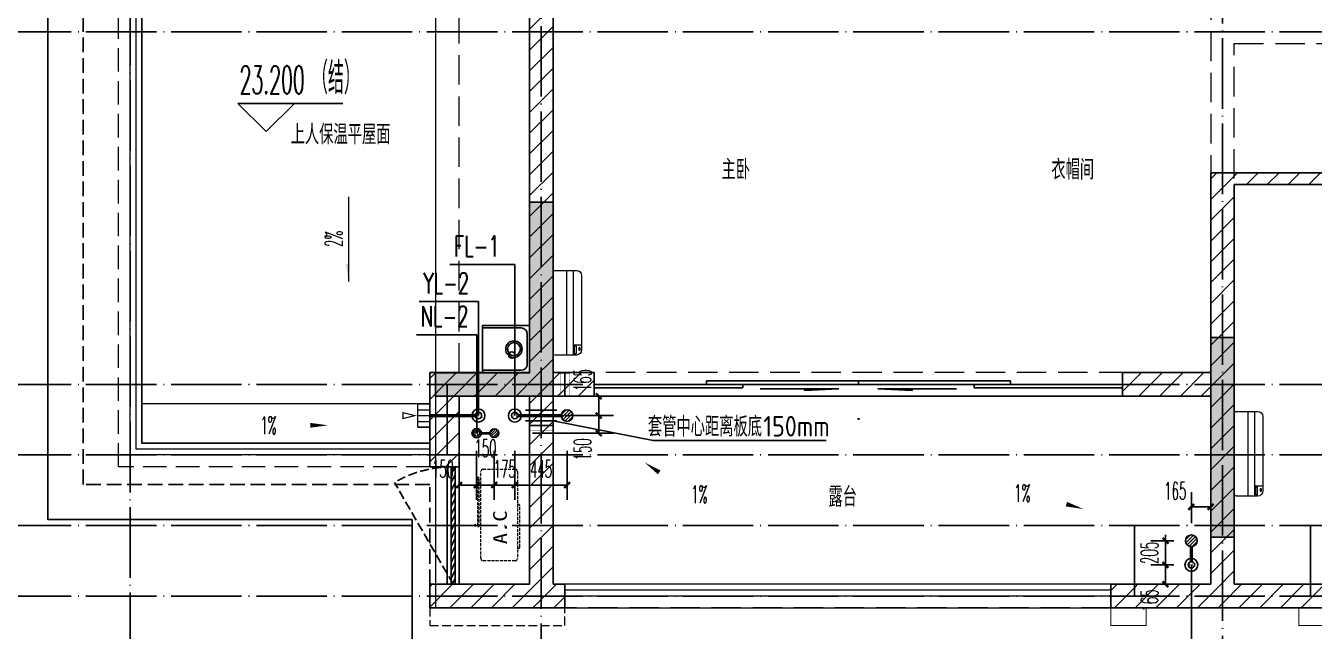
# Model space of a CAD drawing. Extents: x 27938 to 1507990, y 110129 to 923079.
# Drawn here: x 1195646 to 1206616, y 463757 to 468906 of the extents above; entities that cross this region are included whole.
import ezdxf

# ---------------------------------------------------------------- set-up
doc = ezdxf.new("R2010")
doc.units = 0
doc.header["$LTSCALE"] = 1000
doc.header["$MEASUREMENT"] = 0
for name, pattern in [('#P_--_20B1_001_t3$0$DASH', [0.35, 0.25, -0.1]), ('__DASH', [0.35, 0.25, -0.1]), ('DASH', [0.35, 0.25, -0.1]), ('DOTE', [2.42, 2, -0.2, 0.02, -0.2])]:
    doc.linetypes.add(name, pattern=pattern)
for name, color, linetype in [('----建筑底图', 8, 'Continuous'), ('COLU', 7, 'Continuous'), ('DIM_ELEV', 3, 'Continuous'), ('DIM_SYMB', 3, 'Continuous'), ('DIM_不分区给水', 3, 'Continuous'), ('DIM_凝结', 150, 'Continuous'), ('DIM_废水', 31, 'Continuous'), ('DIM_雨水', 4, 'Continuous'), ('DOTE', 1, 'Continuous'), ('EQUIP_地漏', 7, 'Continuous'), ('LVTRY', 6, 'Continuous'), ('PIPE-凝结', 150, 'N'), ('PIPE-废水', 31, 'TG_F'), ('PIPE-雨水', 4, 'TG_Y'), ('PUB_HATCH', 8, 'Continuous'), ('PUB_TEXT', 4, 'Continuous'), ('ROOF', 4, 'Continuous'), ('S-砼墙填充', 251, 'Continuous'), ('VALVE_不分区给水', 7, 'Continuous'), ('VPIPE-凝结', 150, 'N'), ('VPIPE-废水', 31, 'Continuous'), ('VPIPE-雨水', 4, 'Y'), ('WALL', 9, 'Continuous'), ('WINDOW', 4, 'Continuous'), ('WINDOW_TEXT', 7, 'Continuous'), ('机电标识类', 1, 'Continuous'), ('看线', 251, 'Continuous'), ('管', 193, 'Continuous')]:
    doc.layers.add(name, color=color, linetype=linetype)
doc.layers.add('S-L主梁线', color=4, linetype='DASH', plot=False)
for name, color, linetype, lineweight in [('平面-分水线', 214, 'Continuous', 15), ('平面-排水沟', 86, 'Continuous', 15), ('平面-栏杆', 135, 'Continuous', 15), ('平面-看线', 45, 'Continuous', 15), ('平面-空调室内机', 176, 'Continuous', 9), ('平面-空调预留孔', 173, 'Continuous', 15), ('空调', 76, 'Continuous', 13)]:
    doc.layers.add(name, color=color, linetype=linetype, lineweight=lineweight)
doc.styles.add('_TCH_DIM', font='SIMPLEX.shx', dxfattribs={"width": 0.7, "bigfont": 'GBCBIG.shx'})
doc.styles.add('_TCH_DIM_T3', font='SIMPLEX.shx', dxfattribs={"width": 0.494118, "bigfont": 'GBCBIG.shx'})
doc.styles.add('_TCH_WINDOW', font='SIMPLEX.shx', dxfattribs={"width": 0.7, "height": 3.5, "bigfont": 'GBCBIG.shx'})
doc.styles.add('_TWT_SERIAL', font='SIMPLEX', dxfattribs={"width": 0.8, "height": 3.5, "bigfont": 'HZTXT'})
doc.styles.get("Standard").update_dxf_attribs({"font": 'gbenor.shx', "bigfont": 'gbcbig.shx'})
doc.styles.add('TG_LINETYPE', font='SIMPLEX', dxfattribs={"width": 0.8, "height": 3, "bigfont": 'HZTXT'})
doc.styles.add('黑体', font='simhei.ttf')
doc.linetypes.add('N', pattern='A,3,-0.2,["N",Standard,S=0.25,R=0,X=-0.1,Y=-0.115],-0.2', length=3.4)
doc.linetypes.add('TG_F', pattern='A,2,-0.3,["F",TG_LINETYPE,S=0.1,R=0,X=-0.23,Y=-0.15],0', length=2.3)
doc.linetypes.add('TG_Y', pattern='A,2,-0.229,["Y",TG_LINETYPE,S=0.1,R=0,X=-0.229,Y=-0.15],0', length=2.229)
doc.linetypes.add('Y', pattern='A,3,-0.2,["Y",Standard,S=0.25,R=0,X=-0.1,Y=-0.115],-0.2', length=3.4)
doc.dimstyles.new('_TWT_ARCH&&50', dxfattribs={"dimtxt": 148.75, "dimasz": 50, "dimexe": 125, "dimexo": 150, "dimgap": 63.125, "dimtad": 1, "dimdec": 0, "dimzin": 0, "dimdsep": 46, "dimtxsty": '_TCH_DIM_T3', "dimblk": 'ARCHTICK', "dimcen": 0.09, "dimclrt": 7, "dimazin": 2, "dimtfac": 1, "dimtdec": 0, "dimtix": 1, "dimtmove": 2, "dimatfit": 3, "dimfxl": 100, "dimtolj": 1, "dimtzin": 0, "dimarcsym": 0})
pattern_1 = [(45, (0, 89.76), (-88.3884, 88.3884), [])]

# ---------------------------------------------------------------- blocks, each defined once
blk = doc.blocks.new('$lvtry$00000171')
at = {"color": 0}
for p, q in [((-74, 11), (-11, 74)), ((-70, -27), (27, 70)), ((-53, -53), (53, 53)), ((-27, -70), (70, 27)), ((11, -74), (74, -11))]:
    blk.add_line(p, q, dxfattribs=at)
blk.add_circle((0, 0), 75, dxfattribs=at)
blk.add_point((0, 0), dxfattribs=at)
blk = doc.blocks.new('$TwtSys$00000141')
at = {"color": 1}
for p, q in [((-47, 4), (-5, 46)), ((-47, 4), (-5, 46)), ((-44, -18), (18, 44)), ((-44, -18), (18, 44)), ((-33, -33), (33, 33)), ((-33, -33), (33, 33)), ((-16, -44), (44, 16)), ((-16, -44), (44, 16)), ((6, -46), (46, -6)), ((6, -46), (46, -6))]:
    blk.add_line(p, q, dxfattribs=at)
blk.add_circle((0, 0), 47, dxfattribs=at)
blk.add_circle((0, 0), 47, dxfattribs=at)
blk = doc.blocks.new('A$C001338C2')
for p, q in [((845, 304), (55, 304)), ((109, 215), (109, 304)), ((0, 249), (0, 22)), ((900, 22), (900, 249)), ((22, 0), (878, 0))]:
    blk.add_line(p, q)
at = {"lineweight": 5}
for p, q in [((900, 215), (0, 215)), ((900, 143), (0, 143))]:
    blk.add_line(p, q, dxfattribs=at)
for points in [[(73, 275), (57, 275, -0.414214), (51, 281), (51, 283, -0.414214), (57, 289), (73, 289, -0.414214), (79, 283), (79, 281, -0.414214)], [(89, 226), (22, 226, -0.414214), (17, 232), (17, 243, -0.414214), (22, 249), (89, 249, -0.414214), (95, 243), (95, 232, -0.414214)]]:
    blk.add_lwpolyline(points, format="xyb", close=True)
for centre, radius, start, end in [((55, 249), 55, 90, 180), ((845, 249), 55, 360, 90), ((22, 22), 22, 180, 270), ((878, 22), 22, 270, 360)]:
    blk.add_arc(centre, radius, start, end)
blk = doc.blocks.new('gsergvr')
at = {"layer": '平面-空调预留孔', "linetype": 'DASH', "ltscale": 0.1}
for p, q in [((34075, 17176), (34075, 17166)), ((34085, 17156), (34438, 17156)), ((34448, 17166), (34448, 17176))]:
    blk.add_line(p, q, dxfattribs=at)
blk.add_lwpolyline([(34729, 17176), (33989, 17176, -0.414214), (33969, 17196), (33969, 17466, -0.414214), (33989, 17486), (34729, 17486, -0.414214), (34749, 17466), (34749, 17196, -0.414214)], format="xyb", close=True, dxfattribs=at)
blk.add_lwpolyline([(34679, 17515), (34260, 17515), (34260, 17500), (34679, 17500)], close=True, dxfattribs=at)
for centre, start, end in [((34085, 17166), 180, 270), ((34438, 17166), 270, 0)]:
    blk.add_arc(centre, 10, start, end, dxfattribs=at)
at = {"layer": '平面-空调预留孔', "color": 251, "linetype": 'DASH', "ltscale": 0.1, "true_color": 0x636466, "style": '黑体', "width": 1.2}
blk.add_text('A.C', height=117, dxfattribs=at).set_placement((34111, 17265))
blk = doc.blocks.new('rtyryrtyeeretee')
at = {"layer": '平面-空调预留孔'}
blk.add_blockref('gsergvr', (635673, 326706), dxfattribs=at)
blk = doc.blocks.new('dongkong')
blk.add_wipeout([(-603756, 210771), (-603756, 210571), (-603836, 210571), (-603836, 210771)])
at = {"layer": '机电标识类', "color": 250, "linetype": 'DASH', "ltscale": 400}
for p, q in [((-603796, 210771), (-603796, 210571)), ((-603896, 210671), (-603696, 210671))]:
    blk.add_line(p, q, dxfattribs=at)
at = {"layer": '空调', "color": 6, "linetype": 'DASH', "const_width": 2}
blk.add_lwpolyline([(-603756, 210771), (-603756, 210571), (-603836, 210571), (-603836, 210771)], close=True, dxfattribs=at)
blk = doc.blocks.new('DFSFSF')
at = {"layer": '平面-分水线'}
for p, q in [((697142, 775568), (697142, 775668)), ((697342, 775668), (697143, 775668)), ((697193, 775568), (697193, 775668)), ((697243, 775568), (697243, 775668)), ((697292, 775568), (697292, 775668)), ((697342, 775668), (697342, 775568)), ((697342, 775568), (697342, 775668)), ((697342, 775568), (697143, 775568))]:
    blk.add_line(p, q, dxfattribs=at)
blk = doc.blocks.new('DFGDGDGD')
at = {"layer": '平面-分水线', "const_width": 10}
blk.add_lwpolyline([(697268, 775441), (697243, 775541), (697218, 775441)], close=True, dxfattribs=at)
blk.add_blockref('DFSFSF', (0, 0))
blk = doc.blocks.new('GDGDGRD')
at = {"layer": 'S-砼墙填充'}
h = blk.add_hatch(color=256, dxfattribs=at)
h.dxf.hatch_style = 1
h.paths.add_polyline_path([(423217, 288315), (423217, 288515), (424017, 288515), (424017, 289965), (424217, 289965), (424217, 288315)])
h = blk.add_hatch(color=256, dxfattribs=at)
h.dxf.hatch_style = 1
h.paths.add_polyline_path([(429817, 288315), (429817, 288565), (429817, 288765), (429817, 288515), (429817, 288815), (430017, 288815), (430017, 287115), (429817, 287115)])
at = {"layer": 'COLU', "color": 6}
for points in [[(423217, 288315), (423217, 288515), (424017, 288515), (424017, 289965), (424217, 289965), (424217, 288315)], [(429817, 288315), (429817, 288565), (429817, 288765), (429817, 288515), (429817, 288815), (430017, 288815), (430017, 287115), (429817, 287115), (429817, 288315)]]:
    blk.add_lwpolyline(points, close=True, dxfattribs=at)
blk = doc.blocks.new('A$C3EB2330C')
at = {"layer": '管'}
for p, q in [((0, 380), (330, 380)), ((380, 330), (380, 70)), ((330, 20), (0, 20))]:
    blk.add_line(p, q, dxfattribs=at)
blk.add_lwpolyline([(400, 400), (400, 0), (0, 0), (0, 400)], close=True, dxfattribs=at)
for centre, start, end in [((330, 330), 0, 90), ((330, 70), 270, 360)]:
    blk.add_arc(centre, 50, start, end, dxfattribs=at)
blk.add_ellipse((267, 200), major_axis=(-49.5, -49.5), ratio=1, start_param=-0.785398, end_param=5.497787, dxfattribs=at)
blk = doc.blocks.new('A$C2AC150FC')
at = {"layer": 'PUB_HATCH'}
h = blk.add_hatch(dxfattribs=at)
h.set_pattern_fill('普通砖', color=256, scale=50, style=0)
h.set_pattern_definition(pattern_1)
h.paths.add_polyline_path([(9266.7, -10750), (9400, -10750), (9400, -9050), (9200, -8950), (9200, -10650)])
h = blk.add_hatch(dxfattribs=at)
h.set_pattern_fill('普通砖', color=256, scale=50, style=0)
h.set_pattern_definition(pattern_1)
h.paths.add_polyline_path([(11216.6, -8983.3), (11150, -8950), (9200, -8950), (9400, -9050), (11250, -9050)])
h = blk.add_hatch(dxfattribs=at)
h.set_pattern_fill('普通砖', color=256, scale=50, style=0)
h.set_pattern_definition(pattern_1)
h.paths.add_polyline_path([(3500, -10750), (3400, -10650), (2550, -10650), (2800, -10850), (3400, -10850)])
h = blk.add_hatch(dxfattribs=at)
h.set_pattern_fill('普通砖', color=256, scale=50, style=0)
h.set_pattern_definition(pattern_1)
h.paths.add_polyline_path([(2800, -11450), (2800, -10850), (2550, -10650), (2550, -11450)])
h = blk.add_hatch(dxfattribs=at)
h.set_pattern_fill('普通砖', color=256, scale=50, style=0)
h.set_pattern_definition(pattern_1)
h.paths.add_polyline_path([(9200, -10650), (8450, -10650), (8450, -10850), (9200, -10850), (9266.7, -10750)])
h = blk.add_hatch(dxfattribs=at)
h.set_pattern_fill('普通砖', color=256, scale=50, style=0)
h.set_pattern_definition(pattern_1)
h.paths.add_polyline_path([(9300, -12516.7), (9400, -12450), (9400, -10750), (9266.7, -10750), (9200, -10850), (9200, -12450)])
h = blk.add_hatch(dxfattribs=at)
h.set_pattern_fill('普通砖', color=256, scale=50, style=0)
h.set_pattern_definition(pattern_1)
h.paths.add_polyline_path([(3500, -12516.7), (3400, -12450), (2550, -12450), (2550, -12650), (3500, -12650)])
h = blk.add_hatch(dxfattribs=at)
h.set_pattern_fill('普通砖', color=256, scale=50, style=0)
h.set_pattern_definition(pattern_1)
h.paths.add_polyline_path([(3700, -12450), (3600, -12450), (3500, -12516.7), (3500, -12650), (3700, -12650)])
h = blk.add_hatch(dxfattribs=at)
h.set_pattern_fill('普通砖', color=256, scale=50, style=0)
h.set_pattern_definition(pattern_1)
h.paths.add_polyline_path([(8550, -12516.7), (8550, -12450), (8350, -12450), (8350, -12650), (8550, -12650)])
h = blk.add_hatch(dxfattribs=at)
h.set_pattern_fill('普通砖', color=256, scale=50, style=0)
h.set_pattern_definition(pattern_1)
h.paths.add_polyline_path([(8550, -12583.3), (8550, -12650), (9300, -12650), (9300, -12516.7), (9200, -12450), (8550, -12450)])
h = blk.add_hatch(dxfattribs=at)
h.set_pattern_fill('普通砖', color=256, scale=50, style=0)
h.set_pattern_definition(pattern_1)
h.paths.add_polyline_path([(9300, -12650), (10250, -12650), (10250, -12450), (9400, -12450), (9300, -12516.7)])
at = {"layer": '平面-排水沟'}
blk.add_hatch(color=8, dxfattribs=at).paths.add_polyline_path([(1858, -9875.2), (1858, -9725.2), (1838, -9725.2)])
at = {"color": 8, "const_width": 8}
for points in [[(8350, -12650), (8350, -12800), (8650, -12800), (8650, -12650)], [(9950, -12650), (9950, -12800), (10250, -12800), (10250, -12650)]]:
    blk.add_lwpolyline(points, dxfattribs=at)
at = {"layer": 'DIM_ELEV', "color": 8}
for p, q in [((1157.9, -8599.5), (917.9, -8359.5)), ((917.9, -8359.5), (1810.2, -8359.5)), ((1157.9, -8599.5), (1397.9, -8359.5))]:
    blk.add_line(p, q, dxfattribs=at)
at = {"layer": 'DOTE', "color": 169, "linetype": 'DOTE', "ltscale": 0.3}
for p, q in [((0, 2000), (0, -14550)), ((9300.2, -3450), (9300, -14550)), ((3500, -6250), (3500, -14550)), ((25632.7, -7750), (-2000, -7750)), ((25632.7, -10750), (-2000, -10750)), ((2700, -10750), (2700, -11350)), ((25632.7, -11350), (-2000, -11350)), ((25632.7, -11950), (-2000, -11950)), ((8550, -11950), (8550, -12550)), ((10050, -11950), (10050, -12550)), ((25632.7, -12550), (-2000, -12550))]:
    blk.add_line(p, q, dxfattribs=at)
at = {"layer": 'ROOF', "color": 8, "ltscale": 0.8}
blk.add_lwpolyline([(2550, -11250), (100, -11250), (100, -3550), (1900, -3550), (1900, -2550), (8100, -2550)], dxfattribs=at)
at = {"layer": 'VPIPE-凝结', "color": 8}
blk.add_line((2550, -11015), (2910, -11015), dxfattribs=at)
at = {"layer": 'VPIPE-凝结', "color": 8, "ltscale": 0.1}
blk.add_line((3330, -11015), (3670, -11015), dxfattribs=at)
for points in [[(3062.4, -11165), (2990, -11165)], [(9035, -12230), (9035, -12130)]]:
    blk.add_lwpolyline(points, dxfattribs=at)
at = {"layer": 'VPIPE-凝结', "color": 8}
blk.add_circle((2950, -11165), 40, dxfattribs=at)
at = {"layer": 'VPIPE-废水', "color": 8}
for centre in [(3275, -11015), (9035, -12285)]:
    blk.add_circle(centre, 55, dxfattribs=at)
at = {"layer": 'VPIPE-雨水', "color": 8}
for centre in [(3267.5, -10450), (2965, -11015)]:
    blk.add_circle(centre, 55, dxfattribs=at)
at = {"layer": 'WALL', "color": 8}
for p, q in [((3400, -10650), (3400, -6150)), ((9200, -10650), (9200, -8950)), ((11150, -8950), (9200, -8950)), ((9400, -10750), (9400, -9050)), ((11250, -9050), (9400, -9050)), ((3400, -10650), (2550, -10650)), ((2550, -11450), (2550, -10650)), ((3950, -10850), (3950, -10650)), ((9200, -10650), (8450, -10650)), ((8450, -10650), (8450, -10850)), ((9400, -12450), (9400, -10750)), ((3400, -10850), (2800, -10850)), ((2800, -11450), (2800, -10850)), ((8450, -10850), (9200, -10850)), ((9200, -12450), (9200, -10850)), ((2550, -11450), (2800, -11450)), ((3400, -12450), (2550, -12450)), ((2550, -12650), (2550, -12450)), ((3700, -12450), (3600, -12450)), ((3700, -12650), (3700, -12450)), ((8550, -12450), (8350, -12450)), ((8350, -12650), (8350, -12450)), ((8550, -12450), (9200, -12450)), ((10250, -12450), (9400, -12450)), ((3500, -12650), (2550, -12650)), ((3700, -12650), (3500, -12650)), ((8550, -12650), (8350, -12650)), ((8550, -12650), (9300, -12650)), ((9300, -12650), (10250, -12650))]:
    blk.add_line(p, q, dxfattribs=at)
at = {"layer": 'WINDOW', "color": 8}
for p, q in [((3950, -10750), (3950, -10788.9)), ((3950, -10778), (3950, -10750)), ((3950, -10750), (5215.6, -10750)), ((4906.3, -10750), (4906.3, -10719.2)), ((4906.3, -10719.2), (6200, -10719.2)), ((6200, -10750), (4906.3, -10750)), ((5215.6, -10750), (5215.6, -10778)), ((6200, -10719.2), (6200, -10750)), ((7493.8, -10719.2), (6200, -10719.2)), ((6200, -10750), (7493.8, -10750)), ((7184.4, -10750), (7184.4, -10778)), ((8450, -10750), (7184.4, -10750)), ((7493.8, -10750), (7493.8, -10719.2)), ((8450, -10778), (8450, -10750)), ((5215.6, -10778), (3950, -10778)), ((8450, -10850), (3950, -10850)), ((5364.5, -10787.2), (6033.4, -10787.2)), ((6033.4, -10787.2), (5741.7, -10801.7)), ((5741.7, -10801.7), (5741.7, -10787.2)), ((7035.5, -10787.2), (6366.6, -10787.2)), ((6366.6, -10787.2), (6658.4, -10801.7)), ((6658.4, -10801.7), (6658.4, -10787.2)), ((7184.4, -10778), (8450, -10778)), ((2800, -11450), (2700, -11450)), ((2700, -11450), (2700, -12450)), ((2733.3, -12450), (2733.3, -11450)), ((2766.7, -11450), (2733.3, -11514.1)), ((2766.7, -11518), (2733.3, -11582.1)), ((2766.7, -12450), (2766.7, -11450)), ((2800, -11450), (2800, -12450)), ((2766.7, -11586), (2733.3, -11650.1)), ((2766.7, -11654), (2733.3, -11718.1)), ((2766.7, -11722), (2733.3, -11786.1)), ((2766.7, -11790), (2733.3, -11854.1)), ((2766.7, -11857.9), (2733.3, -11922)), ((2766.7, -11925.9), (2733.3, -11990)), ((2766.7, -11993.9), (2733.3, -12058)), ((2766.7, -12061.9), (2733.3, -12126)), ((2766.7, -12129.9), (2733.3, -12194)), ((2766.7, -12197.9), (2733.3, -12262)), ((2766.7, -12265.9), (2733.3, -12330)), ((2766.7, -12333.9), (2733.3, -12398)), ((2700, -12450), (2800, -12450)), ((2766.7, -12401.9), (2741.6, -12450))]:
    blk.add_line(p, q, dxfattribs=at)
at = {"layer": 'WINDOW', "color": 8, "linetype": 'DASH', "ltscale": 0.3}
blk.add_lwpolyline([(2750, -12450), (2250, -11584, -0.1316525), (2750, -11450)], format="xyb", dxfattribs=at)
at = {"layer": '平面-排水沟', "color": 8}
for points in [[(1858, -9155.2), (1858, -9875.2)], [(2550, -10914.4), (100, -10914.4)]]:
    blk.add_lwpolyline(points, dxfattribs=at)
for points in [[(1277, -11097.9, 0, 0, 0), (1684.8, -11097.9, 0, 40, 0), (1534.8, -11097.9, 0, 0, 0)], [(4735.3, -11657.1, 0, 0, 0), (4380.2, -11413.3, 0, 40, 0), (4503.8, -11498.2, 0, 0, 0)], [(7693.7, -11689.1, 0, 0, 0), (8115.1, -11809.9, 0, 40, 0), (7970.9, -11768.5, 0, 0, 0)]]:
    blk.add_lwpolyline(points, format="xyseb", dxfattribs=at)
at = {"layer": '平面-栏杆', "color": 8}
for points in [[(8350, -12500), (3700, -12500)], [(8350, -12550), (3700, -12550)]]:
    blk.add_lwpolyline(points, dxfattribs=at)
at = {"layer": '平面-看线', "color": 8, "linetype": 'DASH', "ltscale": 0.8}
blk.add_lwpolyline([(2550, -11450), (-100, -11450), (-100, -3350), (1700, -3350), (1700, -2350), (8100, -2350)], dxfattribs=at)
at = {"layer": '平面-看线', "color": 8}
blk.add_lwpolyline([(8350, -12450), (3700, -12450)], dxfattribs=at)
at = {"layer": '平面-看线', "color": 8, "linetype": 'DASH', "ltscale": 0.3}
blk.add_lwpolyline([(2550, -12650), (2550, -12800), (3700, -12800), (3700, -12650)], dxfattribs=at)
at = {"layer": '平面-看线', "color": 8, "linetype": 'DASH'}
blk.add_lwpolyline([(8350, -12650), (3700, -12650)], dxfattribs=at)
at = {"layer": '看线', "color": 8}
blk.add_lwpolyline([(2400, -11900), (2400, -13100), (22750, -13100), (22750, -11600), (25000, -11600)], dxfattribs=at)
at = {"color": 8}
for name, p, rotation in [('DFGDGDGD', (-773117.6, 686227.5), 270), ('rtyryrtyeeretee', (347178.5, -681892.9), 90)]:
    blk.add_blockref(name, p, dxfattribs=dict(at, rotation=rotation))
at = {"layer": 'EQUIP_地漏', "color": 8, "xscale": 0.8, "yscale": 0.8, "zscale": 0.8}
blk.add_blockref('$TwtSys$00000141', (3100, -11165), dxfattribs=at)
at = {"layer": 'LVTRY', "color": 8, "xscale": -0.6666666667107825, "yscale": 0.6666666667107825, "rotation": 90.00000000602213}
for p in [(3720, -11015), (9035, -12080)]:
    blk.add_blockref('$lvtry$00000171', p, dxfattribs=at)
at = {"layer": '平面-空调预留孔', "color": 8, "xscale": -0.8000000000465659, "yscale": 0.8000000000465659, "zscale": 0.800000000046565, "rotation": 269.9999997665698}
for p in [(3600, -10500), (9400.2, -11700)]:
    blk.add_blockref('A$C001338C2', p, dxfattribs=at)
at = {"layer": '管', "color": 8, "xscale": -1, "rotation": 180}
blk.add_blockref('A$C3EB2330C', (3000, -10250), dxfattribs=at)
at = {"layer": 'DIM_ELEV', "color": 8, "style": '_TCH_DIM'}
for s, height, width, p in [('（结）', 270.07, 0.7, (1547.6, -8279.5)), ('23.200', 238, 0.494118, (931.6, -8279.5))]:
    blk.add_text(s, height=height, dxfattribs=dict(at, width=width)).set_placement(p)
at = {"layer": 'PUB_TEXT', "color": 8}
for s, height, p in [('上人保温平屋面', 168.79, (1365.9, -8708.9)), ('主卧', 168.79, (5034.5, -9007.5)), ('衣帽间', 168.79, (7842.5, -9007.5)), ('YL', 35, (2946, -11032.5)), ('FL', 35, (3254.6, -11028.3)), ('NL', 35, (2932.5, -11182.5)), ('露台', 168.79, (5945, -11790.7)), ('FL', 35, (9014.6, -12298.3))]:
    blk.add_text(s, height=height, dxfattribs=at).set_placement(p)
at = {"layer": 'WINDOW_TEXT', "color": 8, "style": '_TCH_WINDOW', "width": 0.494118}
for s, rotation, p in [('TLM4523', 360, (6193.4, -11044.6)), ('BYC1022b', 90, (2938.6, -11957.5))]:
    blk.add_text(s, height=4.25, rotation=rotation, dxfattribs=at).set_placement(p)
at = {"layer": '平面-排水沟', "color": 7, "style": '_TCH_DIM', "width": 0.494118}
blk.add_text('2%', height=148.75, rotation=90.0006, dxfattribs=at).set_placement((1807.9, -9581.7))
for p in [(1108, -11172.2), (4776.5, -11759.8), (7526.6, -11749.7)]:
    blk.add_text('1%', height=148.75, dxfattribs=at).set_placement(p)
at = {"layer": '平面-空调室内机', "color": 8, "ltscale": 0.3}
for p, rotation in [((-600096, 199920.8), 180), ((214170.7, 592696), 90)]:
    blk.add_blockref('dongkong', p, dxfattribs=dict(at, rotation=rotation))
at = {"layer": 'PUB_HATCH'}
h = blk.add_hatch(dxfattribs=at)
h.set_pattern_fill('普通砖', color=256, scale=50, style=0)
h.set_pattern_definition(pattern_1)
h.paths.add_polyline_path([(3500, -10750), (3600, -10650), (3600, -6350), (3400, -6150), (3400, -10650)])
h = blk.add_hatch(dxfattribs=at)
h.set_pattern_fill('普通砖', color=256, scale=50, style=0)
h.set_pattern_definition(pattern_1)
h.paths.add_polyline_path([(3500, -12516.7), (3600, -12450), (3600, -10850), (3500, -10750), (3400, -10850), (3400, -12450)])
h = blk.add_hatch(dxfattribs=at)
h.set_pattern_fill('普通砖', color=256, scale=50, style=0)
h.set_pattern_definition(pattern_1)
h.paths.add_polyline_path([(3600, -10850), (3950, -10850), (3950, -10650), (3600, -10650), (3500, -10750)])
at = {"layer": 'ROOF', "color": 8, "ltscale": 0.8}
blk.add_lwpolyline([(2400, -11900), (-700, -11900), (-700, -2900), (1250, -2900), (1250, -1900), (8100, -1900)], dxfattribs=at)
at = {"layer": 'WALL', "color": 8}
for p, q in [((3600, -10650), (3600, -6350)), ((3950, -10650), (3600, -10650)), ((3400, -12450), (3400, -10850)), ((3600, -10850), (3950, -10850)), ((3600, -12450), (3600, -10850))]:
    blk.add_line(p, q, dxfattribs=at)
at = {"layer": '平面-栏杆', "color": 8}
for points in [[(2550, -11350), (0, -11350), (0, -3450), (1800, -3450), (1800, -2450), (8100, -2450)], [(2550, -11300), (50, -11300), (50, -3500), (1850, -3500), (1850, -2500), (8100, -2500)]]:
    blk.add_lwpolyline(points, dxfattribs=at)
at = {"layer": '看线', "color": 8, "linetype": '#P_--_20B1_001_t3$0$DASH', "ltscale": 0.5}
blk.add_lwpolyline([(2550, -12450), (2550, -11600), (-400, -11600), (-400, -3200), (1550, -3200), (1550, -2200), (8100, -2200)], dxfattribs=at)
at = {"color": 8}
blk.add_blockref('GDGDGRD', (-420616.6, -299165.4), dxfattribs=at)
blk = doc.blocks.new('A$C19FE5086')
at = {"layer": 'S-L主梁线', "color": 225, "linetype": 'ByBlock', "lineweight": 18}
for p, q in [((0, 0), (0, -4500)), ((0, -4700), (0, -6500)), ((0, -6500), (900, -6500)), ((900, -6500), (6700, -6500)), ((6700, -6500), (9900, -6500))]:
    blk.add_line(p, q, dxfattribs=at)
at = {"layer": 'S-L主梁线', "color": 225, "linetype": '__DASH', "lineweight": 18}
for p, q in [((200, -4500), (200, -200)), ((6600, -200), (6600, -1600)), ((800, -850), (800, -3050)), ((1000, -3050), (1000, -850)), ((6600, -1600), (6600, -4250)), ((6800, -4250), (6800, -1700)), ((6800, -1700), (8550, -1700)), ((6600, -4500), (1000, -4500)), ((200, -6300), (200, -4700)), ((800, -4700), (800, -6300)), ((1000, -6300), (1000, -4700)), ((1000, -4700), (6600, -4700)), ((6600, -5900), (6600, -6300)), ((6800, -6300), (6800, -5900)), ((800, -6300), (200, -6300)), ((6600, -6300), (1000, -6300)), ((9800, -6300), (6800, -6300))]:
    blk.add_line(p, q, dxfattribs=at)
blk = doc.blocks.new('$VALVE$00000533')
at = {"ltscale": 0.5, "const_width": 25}
for points in [[(-225, 75), (225, 75)], [(-225, -75), (225, -75)]]:
    blk.add_lwpolyline(points, dxfattribs=at)
blk = doc.blocks.new('_ArchTick')
at = {"color": 0, "linetype": 'ByBlock', "const_width": 0.4}
blk.add_lwpolyline([(-0.5, -0.5), (0.5, 0.5)], dxfattribs=at)
blk = doc.blocks.new('*D303')
at = {"layer": 'Defpoints', "color": 0}
for p in [(1199810, 465591), (1200525, 465591), (1199810, 465441)]:
    blk.add_point(p, dxfattribs=at)
at = {"layer": 'DIM_SYMB', "color": 0, "lineweight": -2}
for p, q in [((1199960, 465591), (1200650, 465591)), ((1200525, 465441), (1200525, 465591)), ((1199960, 465441), (1200650, 465441))]:
    blk.add_line(p, q, dxfattribs=at)
at = {"layer": 'DIM_SYMB', "color": 0, "lineweight": -2, "xscale": 50, "yscale": 50, "zscale": 50}
for p, rotation in [((1200525, 465591), 90), ((1200525, 465441), 270)]:
    blk.add_blockref('_ArchTick', p, dxfattribs=dict(at, rotation=rotation))
at = {"layer": 'DIM_SYMB', "color": 7, "insert": (1200387, 465303), "char_height": 148.8, "attachment_point": 5, "rotation": 90, "style": '_TCH_DIM_T3'}
blk.add_mtext('\\A1;150', dxfattribs=at)
blk = doc.blocks.new('*D304')
at = {"layer": 'Defpoints', "color": 0}
for p in [(1199810, 465756), (1200525, 465756), (1199810, 465591)]:
    blk.add_point(p, dxfattribs=at)
at = {"layer": 'DIM_SYMB', "color": 0, "lineweight": -2}
for p, q in [((1199960, 465756), (1200650, 465756)), ((1200525, 465591), (1200525, 465756)), ((1199960, 465591), (1200650, 465591))]:
    blk.add_line(p, q, dxfattribs=at)
at = {"layer": 'DIM_SYMB', "color": 0, "lineweight": -2, "xscale": 50, "yscale": 50, "zscale": 50}
for p, rotation in [((1200525, 465756), 90), ((1200525, 465591), 270)]:
    blk.add_blockref('_ArchTick', p, dxfattribs=dict(at, rotation=rotation))
at = {"layer": 'DIM_SYMB', "color": 7, "insert": (1200387, 465893), "char_height": 148.8, "attachment_point": 5, "rotation": 90, "style": '_TCH_DIM_T3'}
blk.add_mtext('\\A1;165', dxfattribs=at)
blk = doc.blocks.new('*D305')
at = {"layer": 'Defpoints', "color": 0}
for p in [(1199810, 465441), (1200255, 465441), (1200255, 465000)]:
    blk.add_point(p, dxfattribs=at)
at = {"layer": 'DIM_SYMB', "color": 0, "lineweight": -2}
for p, q in [((1199810, 465291), (1199810, 464875)), ((1200255, 465291), (1200255, 464875)), ((1199810, 465000), (1200255, 465000))]:
    blk.add_line(p, q, dxfattribs=at)
at = {"layer": 'DIM_SYMB', "color": 0, "lineweight": -2, "xscale": 50, "yscale": 50, "zscale": 50, "rotation": 180}
blk.add_blockref('_ArchTick', (1199810, 465000), dxfattribs=at)
at = {"layer": 'DIM_SYMB', "color": 0, "lineweight": -2, "xscale": 50, "yscale": 50, "zscale": 50}
blk.add_blockref('_ArchTick', (1200255, 465000), dxfattribs=at)
at = {"layer": 'DIM_SYMB', "color": 7, "insert": (1200033, 465137), "char_height": 148.8, "attachment_point": 5, "style": '_TCH_DIM_T3'}
blk.add_mtext('\\A1;445', dxfattribs=at)
blk = doc.blocks.new('*D306')
at = {"layer": 'Defpoints', "color": 0}
for p in [(1199635, 465441), (1199810, 465441), (1199810, 465000)]:
    blk.add_point(p, dxfattribs=at)
at = {"layer": 'DIM_SYMB', "color": 0, "lineweight": -2}
for p, q in [((1199635, 465291), (1199635, 464875)), ((1199810, 465291), (1199810, 464875)), ((1199635, 465000), (1199585, 465000)), ((1199635, 465000), (1199810, 465000)), ((1199810, 465000), (1199860, 465000))]:
    blk.add_line(p, q, dxfattribs=at)
at = {"layer": 'DIM_SYMB', "color": 0, "lineweight": -2, "xscale": 50, "yscale": 50, "zscale": 50}
blk.add_blockref('_ArchTick', (1199635, 465000), dxfattribs=at)
at = {"layer": 'DIM_SYMB', "color": 0, "lineweight": -2, "xscale": 50, "yscale": 50, "zscale": 50, "rotation": 180}
blk.add_blockref('_ArchTick', (1199810, 465000), dxfattribs=at)
at = {"layer": 'DIM_SYMB', "color": 7, "insert": (1199723, 465137), "char_height": 148.8, "attachment_point": 5, "style": '_TCH_DIM_T3'}
blk.add_mtext('\\A1;175', dxfattribs=at)
blk = doc.blocks.new('*D307')
at = {"layer": 'Defpoints', "color": 0}
for p in [(1199485, 465441), (1199635, 465441), (1199635, 465000)]:
    blk.add_point(p, dxfattribs=at)
at = {"layer": 'DIM_SYMB', "color": 0, "lineweight": -2}
for p, q in [((1199485, 465291), (1199485, 464875)), ((1199635, 465291), (1199635, 464875)), ((1199485, 465000), (1199635, 465000))]:
    blk.add_line(p, q, dxfattribs=at)
at = {"layer": 'DIM_SYMB', "color": 0, "lineweight": -2, "xscale": 50, "yscale": 50, "zscale": 50, "rotation": 180}
blk.add_blockref('_ArchTick', (1199485, 465000), dxfattribs=at)
at = {"layer": 'DIM_SYMB', "color": 0, "lineweight": -2, "xscale": 50, "yscale": 50, "zscale": 50}
blk.add_blockref('_ArchTick', (1199635, 465000), dxfattribs=at)
at = {"layer": 'DIM_SYMB', "color": 7, "insert": (1199560, 465312), "char_height": 148.8, "attachment_point": 5, "style": '_TCH_DIM_T3'}
blk.add_mtext('\\A1;150', dxfattribs=at)
blk = doc.blocks.new('*D308')
at = {"layer": 'Defpoints', "color": 0}
for p in [(1199335, 465441), (1199485, 465441), (1199485, 465000)]:
    blk.add_point(p, dxfattribs=at)
at = {"layer": 'DIM_SYMB', "color": 0, "lineweight": -2}
for p, q in [((1199335, 465291), (1199335, 464875)), ((1199485, 465291), (1199485, 464875)), ((1199335, 465000), (1199485, 465000))]:
    blk.add_line(p, q, dxfattribs=at)
at = {"layer": 'DIM_SYMB', "color": 0, "lineweight": -2, "xscale": 50, "yscale": 50, "zscale": 50, "rotation": 180}
blk.add_blockref('_ArchTick', (1199335, 465000), dxfattribs=at)
at = {"layer": 'DIM_SYMB', "color": 0, "lineweight": -2, "xscale": 50, "yscale": 50, "zscale": 50}
blk.add_blockref('_ArchTick', (1199485, 465000), dxfattribs=at)
at = {"layer": 'DIM_SYMB', "color": 7, "insert": (1199198, 465137), "char_height": 148.8, "attachment_point": 5, "style": '_TCH_DIM_T3'}
blk.add_mtext('\\A1;150', dxfattribs=at)
blk = doc.blocks.new('*D309')
at = {"layer": 'Defpoints', "color": 0}
for p in [(1205735, 464814), (1205570, 464526), (1205735, 464526)]:
    blk.add_point(p, dxfattribs=at)
at = {"layer": 'DIM_SYMB', "color": 0, "lineweight": -2}
for p, q in [((1205570, 464676), (1205570, 464939)), ((1205735, 464676), (1205735, 464939)), ((1205570, 464814), (1205735, 464814))]:
    blk.add_line(p, q, dxfattribs=at)
at = {"layer": 'DIM_SYMB', "color": 0, "lineweight": -2, "xscale": 50, "yscale": 50, "zscale": 50}
for p, rotation in [((1205570, 464814), 180.0006836272279), ((1205735, 464814), 0.0006836272279558746)]:
    blk.add_blockref('_ArchTick', p, dxfattribs=dict(at, rotation=rotation))
at = {"layer": 'DIM_SYMB', "color": 7, "insert": (1205433, 464951), "char_height": 148.8, "attachment_point": 5, "rotation": 0.0007, "style": '_TCH_DIM_T3'}
blk.add_mtext('\\A1;165', dxfattribs=at)
blk = doc.blocks.new('*D310')
at = {"layer": 'Defpoints', "color": 0}
for p in [(1205350, 464526), (1205570, 464526), (1205570, 464321)]:
    blk.add_point(p, dxfattribs=at)
at = {"layer": 'DIM_SYMB', "color": 0, "lineweight": -2}
for p, q in [((1205420, 464526), (1205225, 464526)), ((1205350, 464526), (1205350, 464576)), ((1205350, 464321), (1205350, 464526)), ((1205420, 464321), (1205225, 464321)), ((1205350, 464321), (1205350, 464271))]:
    blk.add_line(p, q, dxfattribs=at)
at = {"layer": 'DIM_SYMB', "color": 0, "lineweight": -2, "xscale": 50, "yscale": 50, "zscale": 50}
for p, rotation in [((1205350, 464526), 270), ((1205350, 464321), 90)]:
    blk.add_blockref('_ArchTick', p, dxfattribs=dict(at, rotation=rotation))
at = {"layer": 'DIM_SYMB', "color": 7, "insert": (1205213, 464423), "char_height": 148.8, "attachment_point": 5, "rotation": 90, "style": '_TCH_DIM_T3'}
blk.add_mtext('\\A1;205', dxfattribs=at)
blk = doc.blocks.new('*D311')
at = {"layer": 'Defpoints', "color": 0}
for p in [(1205350, 464321), (1205570, 464321), (1205570, 464156)]:
    blk.add_point(p, dxfattribs=at)
at = {"layer": 'DIM_SYMB', "color": 0, "lineweight": -2}
for p, q in [((1205420, 464321), (1205225, 464321)), ((1205350, 464156), (1205350, 464321)), ((1205420, 464156), (1205225, 464156))]:
    blk.add_line(p, q, dxfattribs=at)
at = {"layer": 'DIM_SYMB', "color": 0, "lineweight": -2, "xscale": 50, "yscale": 50, "zscale": 50}
for p, rotation in [((1205350, 464321), 90), ((1205350, 464156), 270)]:
    blk.add_blockref('_ArchTick', p, dxfattribs=dict(at, rotation=rotation))
at = {"layer": 'DIM_SYMB', "color": 7, "insert": (1205213, 464018), "char_height": 148.8, "attachment_point": 5, "rotation": 90, "style": '_TCH_DIM_T3'}
blk.add_mtext('\\A1;165', dxfattribs=at)

msp = doc.modelspace()

# ---------------------------------------------------------------- block references
at = {"layer": '----建筑底图'}
msp.add_blockref('A$C2AC150FC', (1196535.2, 476605.8), dxfattribs=at)

# ---------------------------------------------------------------- next in the draw order: linework, layer by layer
at = {"layer": 'DIM_不分区给水'}
for p, q in [((1200135.2, 465545.8), (1200986.5, 465377.5)), ((1200986.5, 465377.5), (1202461.7, 465377.5))]:
    msp.add_line(p, q, dxfattribs=at)
at = {"layer": 'DIM_凝结'}
for p, q in [((1199485.2, 466277.6), (1198972.2, 466277.6)), ((1199485.2, 465440.8), (1199485.2, 466277.6))]:
    msp.add_line(p, q, dxfattribs=at)
at = {"layer": 'DIM_废水'}
for p, q in [((1199810.2, 466874.4), (1199256.9, 466874.4)), ((1199810.2, 465590.8), (1199810.2, 466874.4)), ((1205570.2, 464320.8), (1205570.2, 463230.5))]:
    msp.add_line(p, q, dxfattribs=at)
at = {"layer": 'DIM_雨水'}
for p, q in [((1199500.2, 466559.6), (1198996.8, 466559.6)), ((1199500.2, 465590.8), (1199500.2, 466559.6))]:
    msp.add_line(p, q, dxfattribs=at)
at = {"layer": 'PIPE-凝结', "ltscale": 0.25, "const_width": 22.5}
msp.add_lwpolyline([(1199510.2, 465440.8), (1199597.6, 465440.8)], dxfattribs=at)
at = {"layer": 'PIPE-废水', "ltscale": 0.25, "const_width": 27.5}
for points in [[(1199837.7, 465590.8), (1200205.2, 465590.8)], [(1205570.2, 464348.3), (1205570.2, 464477.7)]]:
    msp.add_lwpolyline(points, dxfattribs=at)
at = {"layer": 'PIPE-雨水', "ltscale": 0.25, "const_width": 27.5}
msp.add_lwpolyline([(1199085.2, 465590.7), (1199472.7, 465590.8)], dxfattribs=at)
at = {"layer": 'VPIPE-凝结'}
msp.add_circle((1199485.2, 465440.8), 25, dxfattribs=at)
at = {"layer": 'VPIPE-废水'}
for centre in [(1199810.2, 465590.8), (1205570.2, 464320.8)]:
    msp.add_circle(centre, 27.5, dxfattribs=at)
at = {"layer": 'VPIPE-雨水'}
for centre in [(1199785.2, 466105.8), (1199500.2, 465590.8)]:
    msp.add_circle(centre, 27.5, dxfattribs=at)

# ---------------------------------------------------------------- next in the draw order: block references
at = {"layer": 'S-L主梁线', "color": 225, "linetype": 'ByBlock', "lineweight": 18}
msp.add_blockref('A$C19FE5086', (1199135.2, 470455.8), dxfattribs=at)
at = {"layer": 'VALVE_不分区给水', "xscale": -0.6, "yscale": -0.6, "zscale": 0.6, "rotation": 180}
msp.add_blockref('$VALVE$00000533', (1200035.2, 465590.8, -2000), dxfattribs=at)

# ---------------------------------------------------------------- next in the draw order: texts
at = {"layer": 'DIM_不分区给水', "color": 7}
for s, height, p in [('套管中心距离板底', 168.79, (1200942.6, 465412.5)), ('150mm', 175, (1201925.5, 465412.5))]:
    msp.add_text(s, height=height, dxfattribs=at).set_placement(p)
at = {"layer": 'DIM_凝结', "color": 7, "style": '_TWT_SERIAL', "width": 0.64}
msp.add_text('NL-2', height=175, dxfattribs=at).set_placement((1199007.2, 466347.6))
at = {"layer": 'DIM_废水', "color": 7, "style": '_TWT_SERIAL', "width": 0.64}
msp.add_text('FL-1', height=175, dxfattribs=at).set_placement((1199291.9, 466944.4))
at = {"layer": 'DIM_雨水', "color": 7, "style": '_TWT_SERIAL', "width": 0.64}
msp.add_text('YL-2', height=175, dxfattribs=at).set_placement((1199031.8, 466629.6))

# ---------------------------------------------------------------- next in the draw order: dimensions: what is measured, and where the dimension line sits
at = {"layer": 'DIM_SYMB'}
for base, p1, p2, angle, picture, middle in [((1200525, 465755.8), (1199810.2, 465590.8), (1199810.2, 465755.8), 90, '*D304', (1200387.5, 465893.3)), ((1200525, 465590.8), (1199810.2, 465440.8), (1199810.2, 465590.8), 90, '*D303', (1200387.5, 465303.3)), ((1199485.2, 464999.8), (1199335.2, 465440.8), (1199485.2, 465440.8), 360, '*D308', (1199197.7, 465137.3)), ((1199635.2, 464999.8), (1199485.2, 465440.8), (1199635.2, 465440.8), 360, '*D307', (1199560.2, 465312.3)), ((1205735.2, 464813.6), (1205570.2, 464525.8), (1205735.2, 464525.8), 0.00068, '*D309', (1205432.7, 464951.1)), ((1205350.2, 464320.8), (1205570.2, 464155.8), (1205570.2, 464320.8), 90, '*D311', (1205212.7, 464018.3))]:
    dim = msp.add_linear_dim(base=base, p1=p1, p2=p2, angle=angle, dimstyle='_TWT_ARCH&&50', dxfattribs=at)
    dim.commit()
    dim.dimension.update_dxf_attribs({"geometry": picture, "text_midpoint": middle, "dimtype": 129})
for p1, p2, distance, picture, middle in [((1199635.2, 465440.8), (1199810.2, 465440.8), -441, '*D306', (1199722.7, 465137.3)), ((1199810.2, 465440.8), (1200255.2, 465440.8), -441, '*D305', (1200032.7, 465137.3)), ((1205570.2, 464320.8), (1205570.2, 464525.8), 220, '*D310', (1205212.7, 464423.3))]:
    dim = msp.add_aligned_dim(p1=p1, p2=p2, distance=distance, dimstyle='_TWT_ARCH&&50', dxfattribs=at)
    dim.commit()
    dim.dimension.update_dxf_attribs({"geometry": picture, "text_midpoint": middle})

doc.saveas('drawing.dxf')
